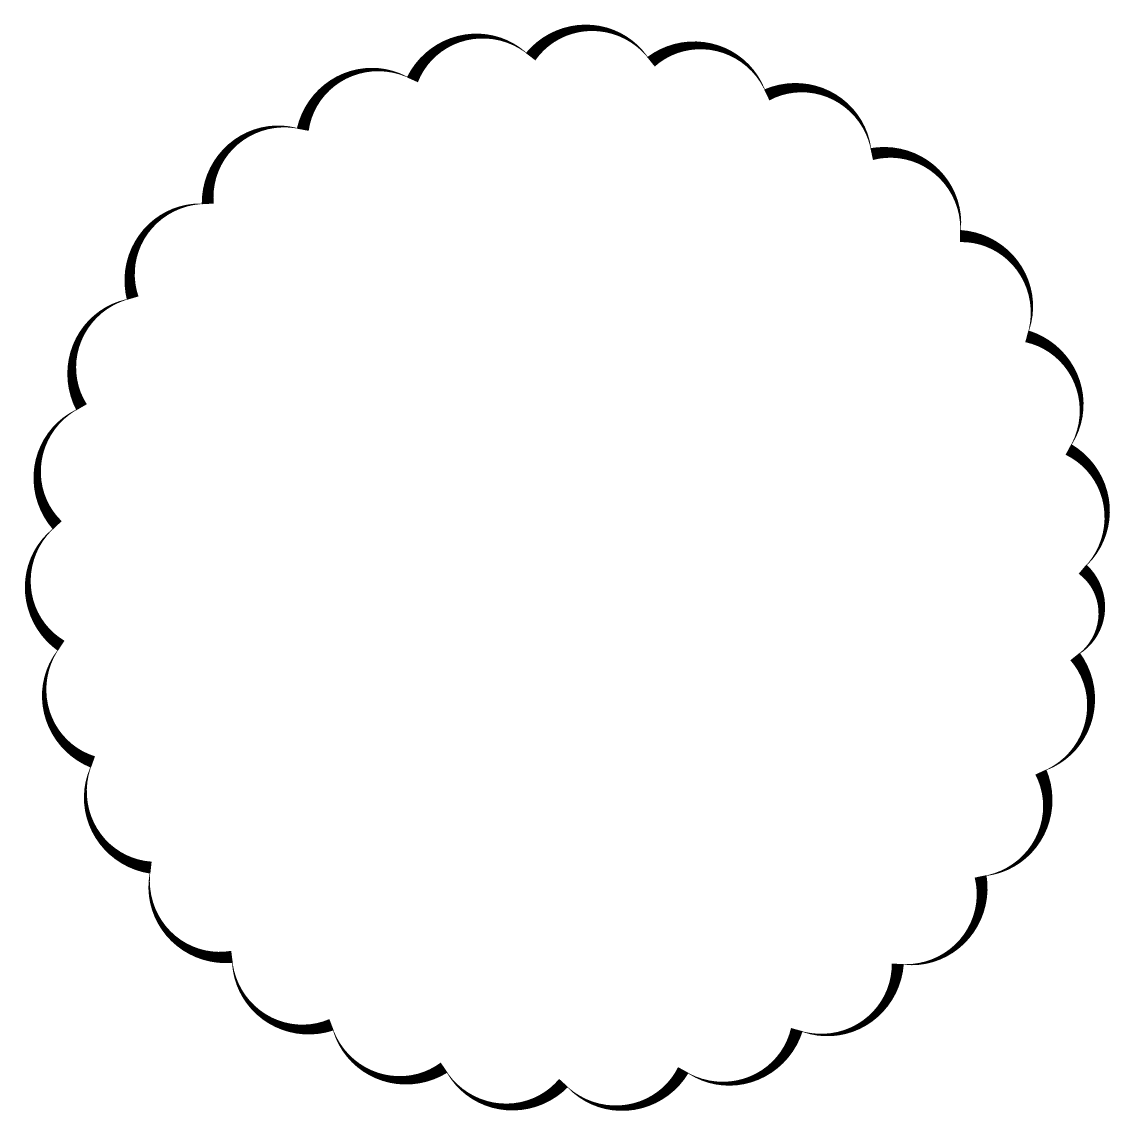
# Model space of a CAD drawing. Header units: millimetres. Extents: x 15041 to 15222, y 9227 to 9407.
import ezdxf

# ---------------------------------------------------------------- set-up
doc = ezdxf.new("R2010")
doc.units = ezdxf.units.MM
doc.header["$LTSCALE"] = 0.5
doc.layers.add('Contorno', color=3, linetype='Continuous')

msp = doc.modelspace()

# ---------------------------------------------------------------- linework, layer by layer
at = {"layer": 'Contorno', "color": 6}
msp.add_lwpolyline([(15216.63, 9316.88, 0, 2, 0.520567), (15214.29, 9336.7, 0, 2, 0.520567), (15207.4, 9355.43, 0, 2, 0.520567), (15196.33, 9372.03, 0, 2, 0.520567), (15181.7, 9385.6, 0, 2, 0.520567), (15164.32, 9395.39, 0, 2, 0.520567), (15145.13, 9400.87, 0, 2, 0.520567), (15125.19, 9401.72, 0, 2, 0.520567), (15105.61, 9397.9, 0, 2, 0.520567), (15087.45, 9389.63, 0, 2, 0.520567), (15071.72, 9377.35, 0, 2, 0.520567), (15059.28, 9361.75, 0, 2, 0.520567), (15050.81, 9343.68, 0, 2, 0.520567), (15046.79, 9324.14, 0, 2, 0.520567), (15047.43, 9304.19, 0, 2, 0.520567), (15052.7, 9284.95, 0, 2, 0.520567), (15062.31, 9267.46, 0, 2, 0.520567), (15075.73, 9252.69, 0, 2, 0.520567), (15092.22, 9241.45, 0, 2, 0.520567), (15110.87, 9234.36, 0, 2, 0.520567), (15130.66, 9231.81, 0, 2, 0.520567), (15150.5, 9233.95, 0, 2, 0.520567), (15169.3, 9240.64, 0, 2, 0.520567), (15186.02, 9251.53, 0, 2, 0.520567), (15199.74, 9266.01, 0, 2, 0.520567), (15209.72, 9283.29, 0, 2, 0.520567), (15215.39, 9302.42, 0, 2, 0.520567)], format="xyseb", close=True, dxfattribs=at)

doc.saveas('drawing.dxf')
